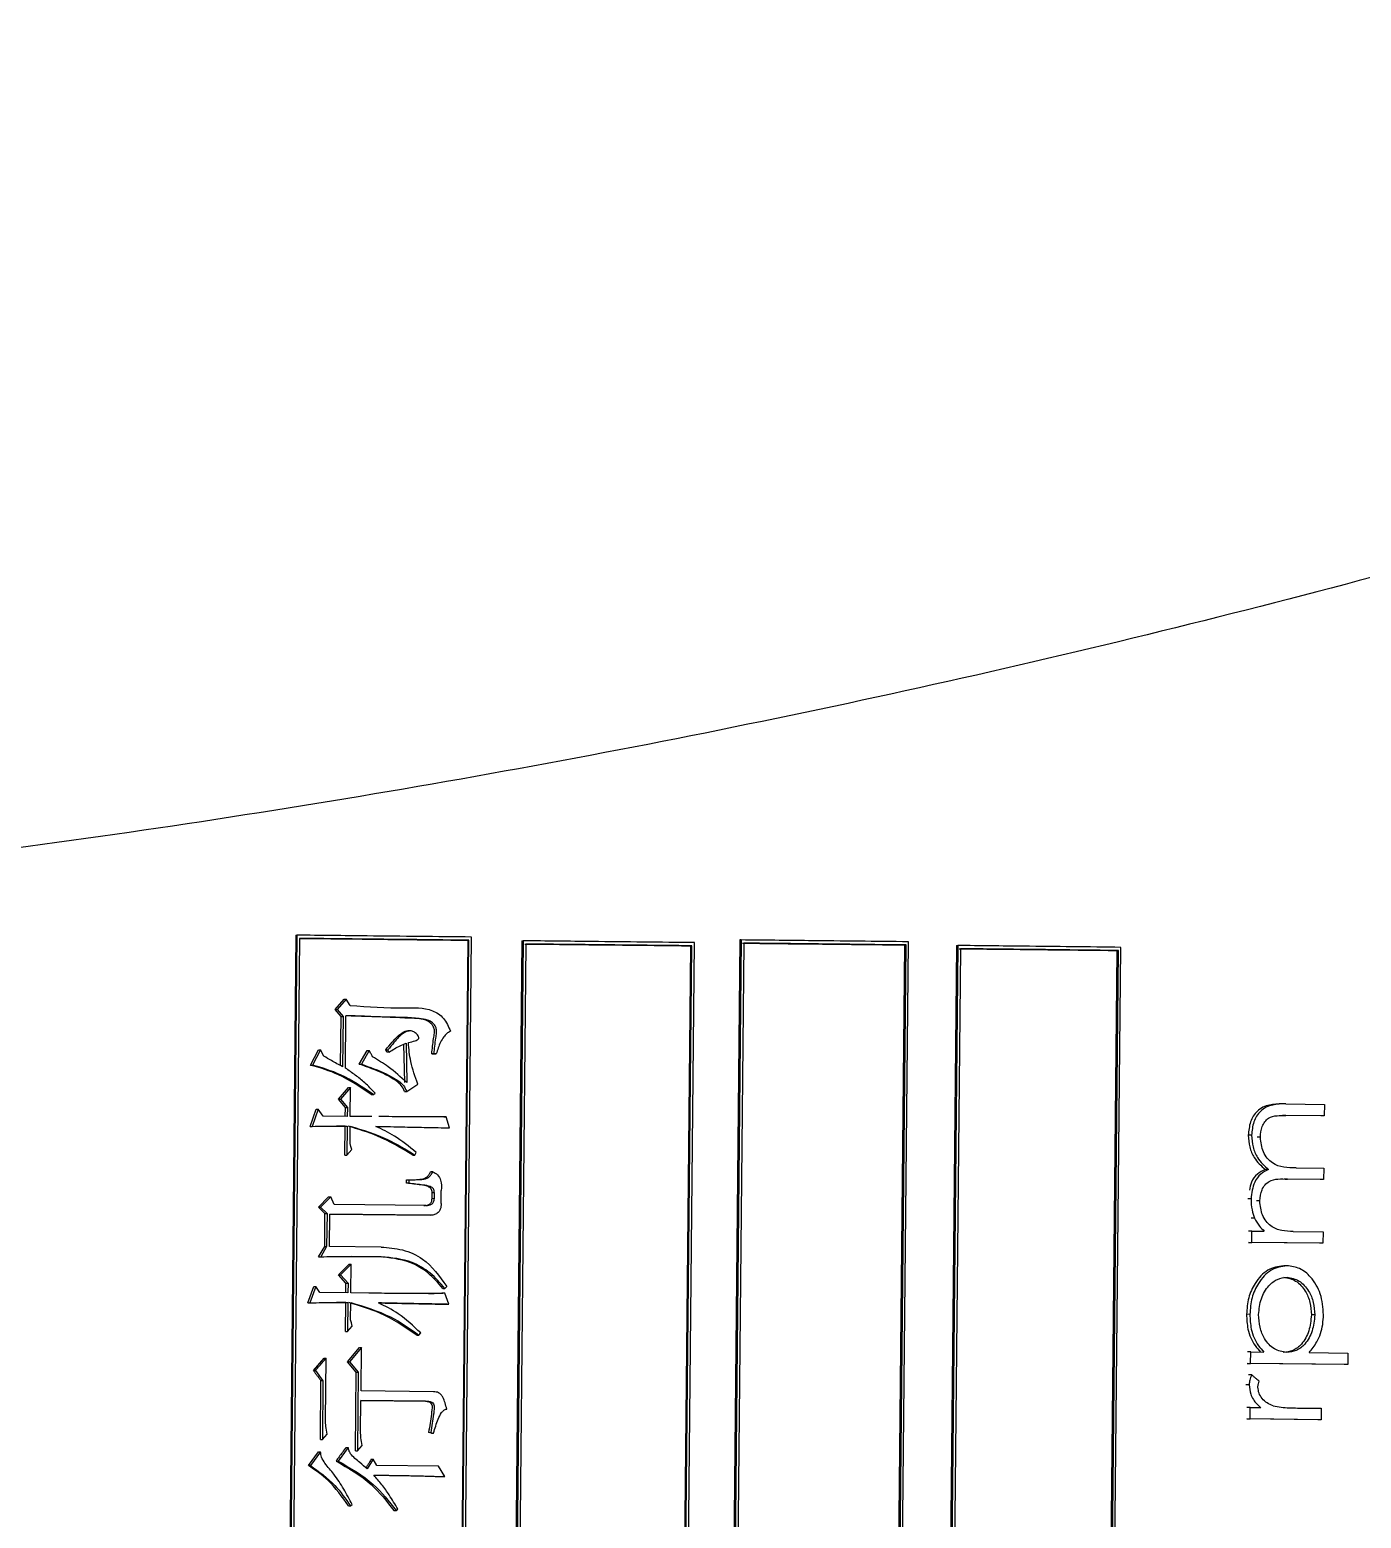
# Model space of a CAD drawing. Header units: millimetres. Extents: x 2448 to 4397, y 790 to 2168.
# Drawn here: x 3176.97 to 3195.78, y 1009.25 to 1030.27 of the extents above; entities that cross this region are included whole.
import ezdxf

# ---------------------------------------------------------------- set-up
doc = ezdxf.new("R2010")
doc.units = ezdxf.units.MM

msp = doc.modelspace()

# ---------------------------------------------------------------- linework, layer by layer
at = {"color": 7, "linetype": 'Continuous', "lineweight": 25}
for p, q in [((3180.729, 1017.482), (3180.533, 997.698)), ((3180.743, 1017.482), (3180.547, 997.698)), ((3180.781, 1017.436), (3180.586, 997.743)), ((3183.156, 1017.411), (3182.961, 997.717)), ((3182.976, 997.717), (3183.171, 1017.411)), ((3183.014, 997.672), (3183.21, 1017.455)), ((3183.171, 1017.411), (3183.156, 1017.411)), ((3183.922, 1017.403), (3183.726, 997.619)), ((3183.939, 1017.403), (3183.743, 997.619)), ((3186.161, 997.593), (3186.357, 1017.376)), ((3187.001, 1017.414), (3186.805, 997.631)), ((3187.02, 1017.414), (3186.824, 997.631)), ((3189.188, 997.605), (3189.383, 1017.388)), ((3183.976, 1017.357), (3183.781, 997.663)), ((3186.301, 1017.332), (3186.106, 997.638)), ((3186.124, 997.638), (3186.319, 1017.332)), ((3186.301, 1017.332), (3186.319, 1017.332)), ((3187.056, 1017.369), (3186.861, 997.675)), ((3189.327, 1017.344), (3189.132, 997.65)), ((3189.152, 997.65), (3189.347, 1017.344)), ((3189.347, 1017.344), (3189.327, 1017.344)), ((3190.059, 1017.336), (3189.863, 997.552)), ((3190.08, 1017.336), (3189.884, 997.552)), ((3190.115, 1017.29), (3189.92, 997.597)), ((3192.324, 1017.266), (3192.129, 997.572)), ((3192.151, 997.572), (3192.346, 1017.266)), ((3192.186, 997.527), (3192.382, 1017.31)), ((3192.324, 1017.266), (3192.346, 1017.266)), ((3181.284, 1016.433), (3181.41, 1016.578)), ((3181.438, 1016.578), (3181.313, 1016.433)), ((3181.496, 1016.489), (3181.438, 1016.578)), ((3181.366, 1016.335), (3181.284, 1016.433)), ((3181.313, 1016.433), (3181.395, 1016.335)), ((3181.359, 1015.64), (3181.366, 1016.335)), ((3181.395, 1016.335), (3181.388, 1015.624)), ((3181.429, 1015.604), (3181.436, 1016.344)), ((3182.342, 1016.13), (3182.311, 1016.13)), ((3182.265, 1015.4), (3182.254, 1015.942)), ((3182.284, 1015.955), (3182.295, 1015.4)), ((3180.936, 1015.648), (3181.046, 1015.861)), ((3181.075, 1015.861), (3180.964, 1015.648)), ((3181.124, 1015.773), (3181.075, 1015.861)), ((3181.624, 1015.66), (3181.733, 1015.854)), ((3181.763, 1015.854), (3181.653, 1015.66)), ((3182.014, 1015.831), (3181.997, 1015.861)), ((3181.997, 1015.861), (3182.027, 1015.861)), ((3182.043, 1015.831), (3182.027, 1015.861)), ((3182.68, 1015.805), (3182.647, 1015.805)), ((3182.647, 1015.805), (3182.678, 1015.805)), ((3182.678, 1015.805), (3182.711, 1015.805)), ((3182.711, 1015.805), (3182.68, 1015.805)), ((3180.936, 1015.648), (3180.964, 1015.648)), ((3181.329, 1015.167), (3181.472, 1015.331)), ((3181.501, 1015.331), (3181.358, 1015.167)), ((3181.497, 1014.922), (3181.501, 1015.331)), ((3182.294, 1015.274), (3182.451, 1015.379)), ((3181.427, 1015.049), (3181.329, 1015.167)), ((3181.358, 1015.167), (3181.456, 1015.049)), ((3181.793, 1015.23), (3181.823, 1015.23)), ((3181.823, 1015.23), (3181.848, 1015.249)), ((3194.712, 1015.098), (3194.664, 1015.098)), ((3194.712, 1015.098), (3195.255, 1015.092)), ((3195.255, 1015.092), (3195.253, 1014.931)), ((3180.928, 1014.782), (3181.013, 1015.024)), ((3181.041, 1015.024), (3180.956, 1014.782)), ((3181.115, 1014.926), (3181.041, 1015.024)), ((3181.455, 1014.922), (3181.115, 1014.926)), ((3181.426, 1014.922), (3181.427, 1015.049)), ((3181.456, 1015.049), (3181.455, 1014.922)), ((3181.745, 1014.919), (3181.497, 1014.922)), ((3181.8, 1014.919), (3181.745, 1014.919)), ((3182.898, 1014.761), (3182.85, 1014.917)), ((3194.71, 1014.937), (3194.662, 1014.937)), ((3195.253, 1014.931), (3194.71, 1014.937)), ((3195.253, 1014.931), (3195.205, 1014.931)), ((3181.116, 1014.786), (3181.127, 1014.786)), ((3181.425, 1014.786), (3181.306, 1014.787)), ((3181.421, 1014.377), (3181.425, 1014.786)), ((3181.425, 1014.786), (3181.454, 1014.786)), ((3181.454, 1014.786), (3181.45, 1014.377)), ((3181.493, 1014.542), (3181.495, 1014.786)), ((3182.867, 1014.761), (3182.898, 1014.761)), ((3181.45, 1014.377), (3181.517, 1014.454)), ((3194.351, 1014.629), (3194.304, 1014.629)), ((3181.421, 1014.377), (3181.45, 1014.377)), ((3182.378, 1014.377), (3182.409, 1014.377)), ((3182.409, 1014.377), (3182.425, 1014.415)), ((3182.292, 1013.979), (3182.292, 1014.027)), ((3182.292, 1014.027), (3182.323, 1014.027)), ((3182.323, 1014.027), (3182.322, 1013.978)), ((3182.662, 1014.14), (3182.631, 1014.14)), ((3194.735, 1014.036), (3194.687, 1014.037)), ((3195.196, 1014.031), (3194.687, 1014.037)), ((3195.244, 1014.031), (3194.735, 1014.036)), ((3194.856, 1014.196), (3195.246, 1014.192)), ((3195.244, 1014.031), (3195.196, 1014.031)), ((3195.246, 1014.192), (3195.244, 1014.031)), ((3182.322, 1013.978), (3182.292, 1013.979)), ((3182.652, 1013.761), (3182.653, 1013.848)), ((3182.653, 1013.848), (3182.683, 1013.848)), ((3182.683, 1013.848), (3182.683, 1013.76)), ((3182.781, 1013.691), (3182.782, 1013.876)), ((3181.049, 1013.641), (3181.191, 1013.786)), ((3181.139, 1013.553), (3181.049, 1013.641)), ((3181.22, 1013.786), (3181.078, 1013.641)), ((3181.078, 1013.641), (3181.168, 1013.553)), ((3181.269, 1013.678), (3181.22, 1013.786)), ((3182.566, 1013.664), (3181.269, 1013.678)), ((3182.683, 1013.76), (3182.652, 1013.761)), ((3194.219, 1013.757), (3194.172, 1013.757)), ((3194.342, 1013.728), (3194.296, 1013.728)), ((3181.135, 1013.085), (3181.139, 1013.553)), ((3181.168, 1013.553), (3181.163, 1013.085)), ((3181.205, 1013.085), (3181.209, 1013.542)), ((3182.592, 1013.528), (3181.209, 1013.542)), ((3181.209, 1013.542), (3182.623, 1013.527)), ((3182.623, 1013.527), (3182.592, 1013.528)), ((3194.232, 1013.303), (3194.185, 1013.304)), ((3194.23, 1013.142), (3194.232, 1013.303)), ((3194.232, 1013.303), (3194.407, 1013.301)), ((3194.815, 1013.297), (3195.237, 1013.292)), ((3195.237, 1013.292), (3195.235, 1013.131)), ((3181.05, 1012.94), (3181.135, 1013.085)), ((3181.163, 1013.085), (3181.079, 1012.94)), ((3181.934, 1013.077), (3181.205, 1013.085)), ((3195.187, 1013.131), (3194.184, 1013.142)), ((3195.235, 1013.131), (3194.23, 1013.142)), ((3195.235, 1013.131), (3195.187, 1013.131)), ((3181.05, 1012.94), (3181.079, 1012.94)), ((3181.33, 1012.684), (3181.48, 1012.838)), ((3181.509, 1012.838), (3181.358, 1012.684)), ((3181.389, 1012.945), (3181.385, 1012.945)), ((3181.505, 1012.429), (3181.509, 1012.838)), ((3181.902, 1012.941), (3181.51, 1012.945)), ((3181.535, 1012.945), (3181.932, 1012.941)), ((3181.932, 1012.941), (3181.902, 1012.941)), ((3194.728, 1012.813), (3194.681, 1012.814)), ((3181.436, 1012.566), (3181.33, 1012.684)), ((3181.358, 1012.684), (3181.465, 1012.566)), ((3181.435, 1012.43), (3181.436, 1012.566)), ((3181.465, 1012.566), (3181.464, 1012.43)), ((3180.895, 1012.29), (3180.98, 1012.522)), ((3181.008, 1012.522), (3180.923, 1012.29)), ((3181.066, 1012.434), (3181.008, 1012.522)), ((3181.464, 1012.43), (3181.066, 1012.434)), ((3181.758, 1012.427), (3181.505, 1012.429)), ((3182.804, 1012.493), (3182.834, 1012.493)), ((3182.834, 1012.493), (3182.859, 1012.522)), ((3182.89, 1012.269), (3182.834, 1012.425)), ((3181.092, 1012.293), (3181.098, 1012.293)), ((3181.433, 1012.294), (3181.302, 1012.294)), ((3181.429, 1011.885), (3181.433, 1012.294)), ((3181.433, 1012.294), (3181.462, 1012.294)), ((3181.462, 1012.294), (3181.458, 1011.885)), ((3181.501, 1012.05), (3181.504, 1012.293)), ((3182.859, 1012.269), (3182.89, 1012.269)), ((3194.203, 1012.127), (3194.156, 1012.128)), ((3181.458, 1011.885), (3181.525, 1011.962)), ((3181.429, 1011.885), (3181.458, 1011.885)), ((3182.466, 1011.835), (3182.491, 1011.864)), ((3180.976, 1011.335), (3181.127, 1011.508)), ((3181.147, 1010.632), (3181.156, 1011.508)), ((3181.458, 1011.456), (3181.625, 1011.659)), ((3181.655, 1011.659), (3181.487, 1011.456)), ((3181.649, 1011.045), (3181.655, 1011.659)), ((3194.215, 1011.596), (3194.169, 1011.596)), ((3194.213, 1011.434), (3194.215, 1011.596)), ((3194.215, 1011.596), (3194.402, 1011.594)), ((3195.039, 1011.587), (3195.587, 1011.58)), ((3195.587, 1011.58), (3195.585, 1011.419)), ((3180.976, 1011.335), (3181.005, 1011.335)), ((3181.005, 1011.335), (3181.111, 1011.187)), ((3181.581, 1011.309), (3181.458, 1011.456)), ((3181.487, 1011.456), (3181.61, 1011.309)), ((3181.57, 1010.199), (3181.581, 1011.309)), ((3181.61, 1011.309), (3181.599, 1010.199)), ((3195.537, 1011.419), (3194.167, 1011.435)), ((3195.585, 1011.419), (3194.213, 1011.434)), ((3195.585, 1011.419), (3195.537, 1011.419)), ((3181.075, 1010.36), (3181.083, 1011.187)), ((3181.111, 1011.187), (3181.103, 1010.36)), ((3181.643, 1010.471), (3181.647, 1010.909)), ((3182.558, 1010.899), (3181.647, 1010.909)), ((3181.647, 1010.909), (3182.588, 1010.899)), ((3182.672, 1011.034), (3181.649, 1011.045)), ((3182.559, 1010.899), (3182.589, 1010.899)), ((3195.162, 1010.639), (3194.159, 1010.65)), ((3194.207, 1010.811), (3194.161, 1010.812)), ((3194.206, 1010.65), (3194.207, 1010.811)), ((3195.21, 1010.638), (3194.206, 1010.65)), ((3194.207, 1010.811), (3194.356, 1010.81)), ((3194.876, 1010.804), (3195.212, 1010.8)), ((3195.212, 1010.8), (3195.21, 1010.638)), ((3181.103, 1010.36), (3181.17, 1010.437)), ((3182.644, 1010.45), (3182.603, 1010.461)), ((3182.633, 1010.46), (3182.674, 1010.45)), ((3195.21, 1010.638), (3195.162, 1010.639)), ((3181.075, 1010.36), (3181.103, 1010.36)), ((3181.467, 1010.249), (3181.324, 1010.056)), ((3181.438, 1010.249), (3181.467, 1010.249)), ((3181.599, 1010.199), (3181.666, 1010.276)), ((3180.905, 1009.992), (3181.048, 1010.185)), ((3181.076, 1010.185), (3180.933, 1009.992)), ((3181.048, 1010.185), (3181.076, 1010.185)), ((3181.295, 1010.056), (3181.324, 1010.056)), ((3181.57, 1010.199), (3181.599, 1010.199)), ((3181.821, 1010.08), (3181.737, 1009.944)), ((3181.87, 1009.992), (3181.821, 1010.08)), ((3180.933, 1009.992), (3180.905, 1009.992)), ((3182.744, 1009.982), (3181.87, 1009.992)), ((3182.833, 1009.835), (3182.744, 1009.982)), ((3181.471, 1009.421), (3181.5, 1009.421)), ((3181.5, 1009.421), (3181.525, 1009.44)), ((3182.114, 1009.356), (3182.144, 1009.356)), ((3182.144, 1009.356), (3182.169, 1009.375))]:
    msp.add_line(p, q, dxfattribs=at)
at = {"color": 7, "linetype": 'Continuous', "lineweight": 25, "flags": 128}
for points in [[(3180.729, 1017.482), (3180.737, 1017.482), (3180.743, 1017.482)], [(3183.922, 1017.403), (3183.931, 1017.403), (3183.939, 1017.403)], [(3187.02, 1017.414), (3187.009, 1017.414), (3187.001, 1017.414)], [(3190.059, 1017.336), (3190.07, 1017.336), (3190.08, 1017.336)], [(3181.41, 1016.578), (3181.426, 1016.578), (3181.438, 1016.578)], [(3181.284, 1016.433), (3181.3, 1016.433), (3181.313, 1016.433)], [(3181.366, 1016.335), (3181.382, 1016.335), (3181.395, 1016.335)], [(3181.046, 1015.861), (3181.062, 1015.861), (3181.075, 1015.861)], [(3181.733, 1015.854), (3181.75, 1015.854), (3181.763, 1015.854)], [(3182.043, 1015.831), (3182.027, 1015.831), (3182.014, 1015.831)], [(3181.624, 1015.66), (3181.631, 1015.66), (3181.638, 1015.66), (3181.646, 1015.66), (3181.653, 1015.66)], [(3181.472, 1015.331), (3181.488, 1015.331), (3181.501, 1015.331)], [(3182.264, 1015.274), (3182.271, 1015.274), (3182.279, 1015.274), (3182.294, 1015.274)], [(3181.329, 1015.167), (3181.345, 1015.167), (3181.358, 1015.167)], [(3181.013, 1015.024), (3181.029, 1015.024), (3181.041, 1015.024)], [(3181.427, 1015.049), (3181.444, 1015.049), (3181.456, 1015.049)], [(3182.819, 1014.917), (3182.837, 1014.917), (3182.85, 1014.917)], [(3180.928, 1014.782), (3180.943, 1014.782), (3180.956, 1014.782)], [(3194.228, 1014.658), (3194.213, 1014.658), (3194.197, 1014.658), (3194.181, 1014.659)], [(3181.517, 1014.454), (3181.505, 1014.498), (3181.493, 1014.542)], [(3194.467, 1014.173), (3194.452, 1014.173), (3194.437, 1014.173), (3194.42, 1014.173)], [(3181.049, 1013.641), (3181.065, 1013.641), (3181.078, 1013.641)], [(3181.191, 1013.786), (3181.207, 1013.786), (3181.22, 1013.786)], [(3181.139, 1013.553), (3181.155, 1013.553), (3181.168, 1013.553)], [(3181.135, 1013.085), (3181.151, 1013.085), (3181.163, 1013.085)], [(3194.184, 1013.142), (3194.21, 1013.142), (3194.23, 1013.142)], [(3181.48, 1012.838), (3181.496, 1012.838), (3181.509, 1012.838)], [(3181.33, 1012.684), (3181.346, 1012.684), (3181.358, 1012.684)], [(3181.436, 1012.566), (3181.452, 1012.566), (3181.465, 1012.566)], [(3180.98, 1012.522), (3180.996, 1012.522), (3181.008, 1012.522)], [(3180.895, 1012.29), (3180.91, 1012.29), (3180.923, 1012.29)], [(3195.12, 1012.118), (3195.104, 1012.118), (3195.088, 1012.118), (3195.072, 1012.119)], [(3181.525, 1011.962), (3181.513, 1012.006), (3181.501, 1012.05)], [(3182.435, 1011.835), (3182.449, 1011.835), (3182.457, 1011.835), (3182.466, 1011.835)], [(3181.127, 1011.508), (3181.143, 1011.508), (3181.156, 1011.508)], [(3181.625, 1011.659), (3181.642, 1011.659), (3181.655, 1011.659)], [(3181.458, 1011.456), (3181.474, 1011.456), (3181.487, 1011.456)], [(3181.581, 1011.309), (3181.597, 1011.309), (3181.61, 1011.309)], [(3194.167, 1011.435), (3194.193, 1011.434), (3194.213, 1011.434)], [(3181.111, 1011.187), (3181.095, 1011.187), (3181.083, 1011.187)], [(3194.229, 1011.273), (3194.205, 1011.273), (3194.182, 1011.273)], [(3194.159, 1010.65), (3194.185, 1010.65), (3194.206, 1010.65)], [(3182.603, 1010.461), (3182.618, 1010.46), (3182.633, 1010.46)], [(3182.644, 1010.45), (3182.659, 1010.45), (3182.674, 1010.45)], [(3181.792, 1010.08), (3181.808, 1010.08), (3181.821, 1010.08)], [(3182.833, 1009.835), (3182.815, 1009.835), (3182.802, 1009.835)]]:
    msp.add_lwpolyline(points, dxfattribs=at)
at = {"color": 7, "linetype": 'Continuous', "lineweight": 25}
for points, knots in [([(3004.749, 1193.304), (3004.581, 1192.123), (3004.103, 1188.762), (3003.535, 1183.195), (3003.134, 1176.603), (3003.021, 1170), (3003.191, 1163.399), (3003.646, 1156.81), (3004.383, 1150.248), (3005.403, 1143.723), (3006.702, 1137.248), (3008.28, 1130.836), (3010.131, 1124.497), (3012.254, 1118.243), (3014.644, 1112.087), (3017.297, 1106.04), (3020.208, 1100.112), (3023.371, 1094.315), (3026.781, 1088.66), (3030.432, 1083.156), (3034.316, 1077.815), (3038.426, 1072.646), (3042.755, 1067.659), (3047.294, 1062.863), (3052.036, 1058.267), (3056.972, 1053.879), (3062.091, 1049.708), (3067.386, 1045.761), (3072.845, 1042.045), (3078.46, 1038.568), (3084.219, 1035.336), (3090.112, 1032.355), (3096.127, 1029.63), (3102.254, 1027.167), (3108.482, 1024.97), (3114.799, 1023.043), (3121.192, 1021.39), (3127.651, 1020.014), (3134.163, 1018.917), (3140.717, 1018.101), (3147.299, 1017.568), (3153.898, 1017.319), (3160.502, 1017.355), (3167.098, 1017.674), (3173.674, 1018.278), (3180.219, 1019.164), (3186.719, 1020.331), (3193.162, 1021.776), (3199.538, 1023.498), (3205.833, 1025.492), (3212.037, 1027.756), (3218.138, 1030.285), (3224.124, 1033.074), (3229.984, 1036.118), (3235.708, 1039.412), (3241.285, 1042.949), (3246.704, 1046.723), (3251.956, 1050.726), (3257.031, 1054.952), (3261.919, 1059.393), (3266.611, 1064.04), (3271.099, 1068.884), (3275.374, 1073.918), (3279.428, 1079.13), (3283.255, 1084.513), (3286.846, 1090.055), (3290.195, 1095.747), (3293.296, 1101.577), (3296.143, 1107.536), (3298.731, 1113.611), (3301.055, 1119.793), (3303.111, 1126.069), (3304.894, 1132.427), (3306.402, 1138.856), (3307.632, 1145.345), (3308.582, 1151.88), (3309.249, 1158.45), (3309.633, 1165.043), (3309.733, 1171.646), (3309.548, 1178.247), (3309.079, 1184.834), (3308.327, 1191.395), (3307.293, 1197.918), (3305.98, 1204.39), (3304.389, 1210.799), (3302.523, 1217.134), (3300.387, 1223.383), (3297.984, 1229.534), (3295.318, 1235.576), (3292.394, 1241.497), (3289.218, 1247.287), (3285.796, 1252.935), (3282.133, 1258.43), (3278.238, 1263.763), (3274.117, 1268.923), (3269.777, 1273.901), (3265.227, 1278.687), (3260.475, 1283.273), (3255.53, 1287.65), (3250.402, 1291.811), (3245.099, 1295.746), (3239.631, 1299.45), (3234.009, 1302.915), (3228.243, 1306.134), (3222.344, 1309.102), (3216.322, 1311.814), (3210.19, 1314.264), (3203.957, 1316.447), (3197.637, 1318.361), (3191.24, 1320), (3184.778, 1321.362), (3178.263, 1322.445), (3171.708, 1323.247), (3165.125, 1323.765), (3158.525, 1324), (3151.921, 1323.95), (3145.326, 1323.616), (3138.751, 1322.999), (3132.209, 1322.099), (3125.711, 1320.918), (3119.271, 1319.458), (3112.899, 1317.723), (3106.608, 1315.715), (3100.409, 1313.437), (3094.314, 1310.895), (3088.334, 1308.093), (3082.48, 1305.037), (3076.763, 1301.731), (3071.194, 1298.182), (3065.783, 1294.396), (3060.54, 1290.381), (3055.474, 1286.144), (3050.596, 1281.693), (3045.914, 1277.036), (3041.436, 1272.182), (3037.172, 1267.139), (3033.129, 1261.918), (3029.314, 1256.527), (3025.735, 1250.977), (3022.398, 1245.278), (3019.31, 1239.441), (3016.476, 1233.476), (3013.901, 1227.395), (3011.59, 1221.208), (3009.548, 1214.928), (3007.778, 1208.566), (3006.286, 1202.133), (3005.324, 1197.034), (3004.868, 1194.081), (3004.749, 1193.304)], [0, 0, 0, 0, 0.0037171, 0.0105707, 0.0174248, 0.0242788, 0.0311328, 0.0379868, 0.0448409, 0.0516949, 0.0585489, 0.065403, 0.072257, 0.079111, 0.085965, 0.0928191, 0.0996731, 0.1065271, 0.1133812, 0.1202352, 0.1270892, 0.1339432, 0.1407973, 0.1476513, 0.1545053, 0.1613594, 0.1682134, 0.1750674, 0.1819215, 0.1887755, 0.1956295, 0.2024835, 0.2093376, 0.2161916, 0.2230456, 0.2298997, 0.2367537, 0.2436077, 0.2504618, 0.2573158, 0.2641698, 0.2710238, 0.2778779, 0.2847319, 0.2915859, 0.29844, 0.305294, 0.312148, 0.3190021, 0.3258561, 0.3327101, 0.3395641, 0.3464182, 0.3532722, 0.3601262, 0.3669803, 0.3738343, 0.3806883, 0.3875424, 0.3943964, 0.4012504, 0.4081044, 0.4149585, 0.4218125, 0.4286665, 0.4355206, 0.4423746, 0.4492286, 0.4560827, 0.4629367, 0.4697907, 0.4766447, 0.4834988, 0.4903528, 0.4972068, 0.5040609, 0.5109149, 0.5177689, 0.5246229, 0.531477, 0.538331, 0.545185, 0.5520391, 0.5588931, 0.5657471, 0.5726011, 0.5794552, 0.5863092, 0.5931632, 0.6000173, 0.6068713, 0.6137253, 0.6205793, 0.6274334, 0.6342874, 0.6411414, 0.6479955, 0.6548495, 0.6617035, 0.6685576, 0.6754116, 0.6822656, 0.6891196, 0.6959737, 0.7028277, 0.7096817, 0.7165358, 0.7233898, 0.7302438, 0.7370979, 0.7439519, 0.7508059, 0.7576599, 0.764514, 0.771368, 0.778222, 0.7850761, 0.7919301, 0.7987841, 0.8056382, 0.8124922, 0.8193462, 0.8262002, 0.8330543, 0.8399083, 0.8467623, 0.8536164, 0.8604704, 0.8673244, 0.8741785, 0.8810325, 0.8878865, 0.8947405, 0.9015946, 0.9084486, 0.9153026, 0.9221567, 0.9290107, 0.9358647, 0.9427188, 0.9495728, 0.9564268, 0.9632808, 0.9701349, 0.9769889, 0.9838429, 0.990697, 0.997551, 1, 1, 1, 1]), ([(3183.21, 1017.455), (3182.964, 1017.458), (3182.474, 1017.463), (3181.652, 1017.472), (3181.073, 1017.478), (3180.743, 1017.482)], [0, 0, 0, 0, 0.300097, 0.600194, 1, 1, 1, 1]), ([(3180.781, 1017.436), (3181.017, 1017.434), (3181.492, 1017.429), (3182.285, 1017.42), (3182.839, 1017.414), (3183.156, 1017.411)], [0, 0, 0, 0, 0.295978, 0.597833, 1, 1, 1, 1]), ([(3183.171, 1017.411), (3182.926, 1017.413), (3182.435, 1017.419), (3181.639, 1017.427), (3181.086, 1017.433), (3180.781, 1017.436)], [0, 0, 0, 0, 0.309679, 0.619357, 1, 1, 1, 1]), ([(3186.357, 1017.376), (3186.116, 1017.379), (3185.636, 1017.384), (3184.831, 1017.393), (3184.263, 1017.399), (3183.939, 1017.403)], [0, 0, 0, 0, 0.300097, 0.600194, 1, 1, 1, 1]), ([(3189.383, 1017.388), (3189.149, 1017.391), (3188.68, 1017.396), (3187.892, 1017.405), (3187.337, 1017.411), (3187.02, 1017.414)], [0, 0, 0, 0, 0.300097, 0.600194, 1, 1, 1, 1]), ([(3183.96, 1017.357), (3184.399, 1017.352), (3185.184, 1017.344), (3185.96, 1017.336), (3186.301, 1017.332)], [0, 0, 0, 0, 0.559999, 1, 1, 1, 1]), ([(3186.319, 1017.332), (3186.079, 1017.334), (3185.598, 1017.34), (3184.818, 1017.348), (3184.275, 1017.354), (3183.976, 1017.357)], [0, 0, 0, 0, 0.309679, 0.619357, 1, 1, 1, 1]), ([(3187.038, 1017.369), (3187.468, 1017.364), (3188.236, 1017.356), (3188.993, 1017.348), (3189.327, 1017.344)], [0, 0, 0, 0, 0.559999, 1, 1, 1, 1]), ([(3189.347, 1017.344), (3189.112, 1017.346), (3188.643, 1017.352), (3187.88, 1017.36), (3187.349, 1017.366), (3187.056, 1017.369)], [0, 0, 0, 0, 0.309679, 0.619357, 1, 1, 1, 1]), ([(3192.382, 1017.31), (3192.153, 1017.313), (3191.697, 1017.318), (3190.93, 1017.326), (3190.389, 1017.332), (3190.08, 1017.336)], [0, 0, 0, 0, 0.300097, 0.600194, 1, 1, 1, 1]), ([(3190.095, 1017.29), (3190.514, 1017.286), (3191.262, 1017.278), (3192, 1017.269), (3192.324, 1017.266)], [0, 0, 0, 0, 0.559999, 1, 1, 1, 1]), ([(3192.346, 1017.266), (3192.118, 1017.268), (3191.661, 1017.273), (3190.918, 1017.282), (3190.4, 1017.287), (3190.115, 1017.29)], [0, 0, 0, 0, 0.309679, 0.619357, 1, 1, 1, 1]), ([(3182.678, 1015.805), (3182.686, 1015.879), (3182.697, 1015.978), (3182.718, 1016.096), (3182.716, 1016.157), (3182.694, 1016.208), (3182.652, 1016.252), (3182.576, 1016.293), (3182.464, 1016.305), (3182.198, 1016.313), (3181.853, 1016.333), (3181.553, 1016.341), (3181.436, 1016.344)], [0, 0, 0, 0, 0.126408, 0.169449, 0.20235, 0.228968, 0.261384, 0.308448, 0.379524, 0.461673, 0.790374, 1, 1, 1, 1]), ([(3182.647, 1015.805), (3182.655, 1015.877), (3182.665, 1015.975), (3182.686, 1016.091), (3182.686, 1016.154), (3182.666, 1016.202), (3182.63, 1016.245), (3182.566, 1016.286), (3182.357, 1016.323), (3181.978, 1016.319), (3181.631, 1016.335), (3181.436, 1016.343)], [0, 0, 0, 0, 0.12455, 0.169647, 0.204646, 0.231734, 0.258689, 0.303032, 0.366792, 0.642829, 1, 1, 1, 1]), ([(3181.496, 1016.489), (3181.749, 1016.471), (3182.134, 1016.443), (3182.596, 1016.469), (3182.831, 1016.317), (3182.884, 1016.189), (3182.912, 1016.124)], [0, 0, 0, 0, 0.493924, 0.750283, 0.871798, 1, 1, 1, 1]), ([(3181.997, 1015.861), (3182.027, 1015.898), (3182.081, 1015.964), (3182.163, 1016.051), (3182.231, 1016.11), (3182.286, 1016.13), (3182.306, 1016.129), (3182.311, 1016.128)], [0, 0, 0, 0, 0.334678, 0.592275, 0.851285, 0.963547, 1, 1, 1, 1]), ([(3182.317, 1015.965), (3182.349, 1015.972), (3182.392, 1015.982), (3182.437, 1015.998), (3182.453, 1016.008), (3182.461, 1016.015), (3182.464, 1016.024), (3182.465, 1016.034), (3182.46, 1016.051), (3182.441, 1016.08), (3182.406, 1016.113), (3182.359, 1016.133), (3182.306, 1016.127), (3182.214, 1016.083), (3182.126, 1015.981), (3182.056, 1015.895), (3182.027, 1015.861)], [0, 0, 0, 0, 0.13299, 0.175051, 0.190954, 0.206995, 0.216675, 0.226364, 0.242477, 0.286843, 0.35863, 0.425688, 0.486745, 0.567809, 0.824015, 1, 1, 1, 1]), ([(3182.912, 1016.124), (3182.893, 1016.114), (3182.856, 1016.095), (3182.81, 1016.04), (3182.77, 1015.971), (3182.737, 1015.89), (3182.72, 1015.833), (3182.711, 1015.805)], [0, 0, 0, 0, 0.162025, 0.329295, 0.550211, 0.77432, 1, 1, 1, 1]), ([(3182.043, 1015.831), (3182.069, 1015.847), (3182.12, 1015.88), (3182.201, 1015.919), (3182.256, 1015.943), (3182.284, 1015.955)], [0, 0, 0, 0, 0.330063, 0.664535, 1, 1, 1, 1]), ([(3182.451, 1015.379), (3182.413, 1015.484), (3182.343, 1015.673), (3182.325, 1015.875), (3182.317, 1015.965)], [0, 0, 0, 0, 0.555045, 1, 1, 1, 1]), ([(3181.388, 1015.624), (3181.361, 1015.638), (3181.308, 1015.667), (3181.22, 1015.716), (3181.159, 1015.752), (3181.124, 1015.773)], [0, 0, 0, 0, 0.297343, 0.594695, 1, 1, 1, 1]), ([(3181.811, 1015.766), (3181.804, 1015.779), (3181.792, 1015.8), (3181.776, 1015.829), (3181.767, 1015.846), (3181.763, 1015.854)], [0, 0, 0, 0, 0.4404821, 0.7202415, 1, 1, 1, 1]), ([(3182.295, 1015.4), (3182.21, 1015.477), (3182.058, 1015.613), (3181.887, 1015.719), (3181.811, 1015.766)], [0, 0, 0, 0, 0.562318, 1, 1, 1, 1]), ([(3181.793, 1015.23), (3181.643, 1015.333), (3181.376, 1015.515), (3181.07, 1015.608), (3180.936, 1015.648)], [0, 0, 0, 0, 0.563205, 1, 1, 1, 1]), ([(3181.823, 1015.23), (3181.672, 1015.333), (3181.405, 1015.515), (3181.098, 1015.608), (3180.964, 1015.648)], [0, 0, 0, 0, 0.563156, 1, 1, 1, 1]), ([(3181.848, 1015.249), (3181.799, 1015.3), (3181.712, 1015.392), (3181.569, 1015.507), (3181.475, 1015.572), (3181.429, 1015.604)], [0, 0, 0, 0, 0.377952, 0.688272, 1, 1, 1, 1]), ([(3182.264, 1015.274), (3182.25, 1015.305), (3182.223, 1015.365), (3182.117, 1015.446), (3181.923, 1015.555), (3181.742, 1015.619), (3181.624, 1015.66)], [0, 0, 0, 0, 0.125202, 0.24745, 0.50722, 1, 1, 1, 1]), ([(3181.653, 1015.66), (3181.772, 1015.618), (3181.953, 1015.555), (3182.147, 1015.446), (3182.253, 1015.365), (3182.28, 1015.304), (3182.294, 1015.274)], [0, 0, 0, 0, 0.4928747, 0.7526577, 0.8748834, 1, 1, 1, 1]), ([(3194.664, 1015.098), (3194.602, 1015.098), (3194.477, 1015.097), (3194.303, 1015.018), (3194.198, 1014.848), (3194.187, 1014.722), (3194.181, 1014.659)], [0, 0, 0, 0, 0.2697066, 0.5413546, 0.7665402, 1, 1, 1, 1]), ([(3194.712, 1015.098), (3194.649, 1015.098), (3194.524, 1015.097), (3194.35, 1015.018), (3194.245, 1014.847), (3194.234, 1014.722), (3194.228, 1014.658)], [0, 0, 0, 0, 0.269863, 0.541606, 0.766717, 1, 1, 1, 1]), ([(3182.85, 1014.917), (3182.613, 1014.918), (3182.311, 1014.918), (3181.994, 1014.919), (3181.915, 1014.919), (3181.901, 1014.919)], [0, 0, 0, 0, 0.7498105, 0.9569373, 1, 1, 1, 1]), ([(3194.351, 1014.629), (3194.356, 1014.681), (3194.363, 1014.76), (3194.413, 1014.849), (3194.48, 1014.916), (3194.587, 1014.936), (3194.669, 1014.936), (3194.71, 1014.937)], [0, 0, 0, 0, 0.255432, 0.389354, 0.518949, 0.759482, 1, 1, 1, 1]), ([(3180.956, 1014.782), (3181.017, 1014.783), (3181.131, 1014.786), (3181.297, 1014.787), (3181.402, 1014.786), (3181.454, 1014.786)], [0, 0, 0, 0, 0.36909, 0.684525, 1, 1, 1, 1]), ([(3182.378, 1014.377), (3182.216, 1014.474), (3181.926, 1014.647), (3181.606, 1014.743), (3181.466, 1014.786)], [0, 0, 0, 0, 0.562443, 1, 1, 1, 1]), ([(3181.495, 1014.786), (3181.674, 1014.73), (3181.994, 1014.631), (3182.281, 1014.455), (3182.409, 1014.377)], [0, 0, 0, 0, 0.557232, 1, 1, 1, 1]), ([(3181.859, 1014.782), (3181.995, 1014.779), (3182.236, 1014.774), (3182.582, 1014.767), (3182.793, 1014.763), (3182.898, 1014.761)], [0, 0, 0, 0, 0.390308, 0.69515, 1, 1, 1, 1]), ([(3182.425, 1014.415), (3182.326, 1014.497), (3182.15, 1014.641), (3181.948, 1014.739), (3181.859, 1014.782)], [0, 0, 0, 0, 0.5631182, 1, 1, 1, 1]), ([(3194.181, 1014.659), (3194.185, 1014.602), (3194.192, 1014.49), (3194.268, 1014.31), (3194.363, 1014.225), (3194.42, 1014.173)], [0, 0, 0, 0, 0.289217, 0.572685, 1, 1, 1, 1]), ([(3194.228, 1014.658), (3194.231, 1014.602), (3194.239, 1014.49), (3194.315, 1014.31), (3194.41, 1014.224), (3194.467, 1014.173)], [0, 0, 0, 0, 0.289106, 0.572536, 1, 1, 1, 1]), ([(3194.856, 1014.196), (3194.737, 1014.197), (3194.586, 1014.199), (3194.445, 1014.329), (3194.371, 1014.447), (3194.359, 1014.557), (3194.351, 1014.629)], [0, 0, 0, 0, 0.4810067, 0.6109338, 0.7446293, 1, 1, 1, 1]), ([(3182.292, 1014.027), (3182.354, 1014.027), (3182.448, 1014.026), (3182.561, 1014.047), (3182.609, 1014.095), (3182.623, 1014.125), (3182.631, 1014.14)], [0, 0, 0, 0, 0.491698, 0.748489, 0.872423, 1, 1, 1, 1]), ([(3182.323, 1014.027), (3182.384, 1014.027), (3182.478, 1014.026), (3182.592, 1014.046), (3182.639, 1014.095), (3182.654, 1014.125), (3182.662, 1014.14)], [0, 0, 0, 0, 0.491817, 0.748643, 0.872524, 1, 1, 1, 1]), ([(3182.662, 1014.14), (3182.686, 1014.128), (3182.735, 1014.102), (3182.789, 1014.005), (3182.785, 1013.926), (3182.782, 1013.876)], [0, 0, 0, 0, 0.268054, 0.543463, 1, 1, 1, 1]), ([(3194.42, 1014.173), (3194.381, 1014.154), (3194.304, 1014.116), (3194.218, 1014.008), (3194.205, 1013.918), (3194.199, 1013.879)], [0, 0, 0, 0, 0.350282, 0.712187, 1, 1, 1, 1]), ([(3194.467, 1014.173), (3194.428, 1014.154), (3194.35, 1014.116), (3194.245, 1013.973), (3194.229, 1013.84), (3194.219, 1013.757)], [0, 0, 0, 0, 0.269147, 0.547084, 1, 1, 1, 1]), ([(3194.342, 1013.728), (3194.348, 1013.783), (3194.357, 1013.867), (3194.414, 1013.958), (3194.528, 1014.049), (3194.644, 1014.042), (3194.735, 1014.036)], [0, 0, 0, 0, 0.255762, 0.38948, 0.518514, 1, 1, 1, 1]), ([(3182.653, 1013.848), (3182.652, 1013.857), (3182.651, 1013.874), (3182.64, 1013.9), (3182.621, 1013.919), (3182.572, 1013.944), (3182.46, 1013.958), (3182.359, 1013.971), (3182.292, 1013.979)], [0, 0, 0, 0, 0.060068, 0.11914, 0.185734, 0.251365, 0.508285, 1, 1, 1, 1]), ([(3182.683, 1013.848), (3182.683, 1013.857), (3182.682, 1013.874), (3182.671, 1013.9), (3182.652, 1013.919), (3182.603, 1013.943), (3182.491, 1013.958), (3182.389, 1013.97), (3182.322, 1013.978)], [0, 0, 0, 0, 0.06, 0.119018, 0.185584, 0.251212, 0.508178, 1, 1, 1, 1]), ([(3182.536, 1013.664), (3182.549, 1013.665), (3182.576, 1013.666), (3182.609, 1013.677), (3182.632, 1013.696), (3182.648, 1013.722), (3182.65, 1013.745), (3182.652, 1013.761)], [0, 0, 0, 0, 0.239682, 0.481367, 0.612608, 0.747597, 1, 1, 1, 1]), ([(3182.566, 1013.664), (3182.58, 1013.665), (3182.607, 1013.665), (3182.64, 1013.677), (3182.663, 1013.695), (3182.679, 1013.722), (3182.681, 1013.745), (3182.683, 1013.76)], [0, 0, 0, 0, 0.23982, 0.481607, 0.612853, 0.747788, 1, 1, 1, 1]), ([(3182.781, 1013.691), (3182.779, 1013.665), (3182.776, 1013.613), (3182.733, 1013.552), (3182.676, 1013.529), (3182.64, 1013.528), (3182.623, 1013.527)], [0, 0, 0, 0, 0.295403, 0.576849, 0.789679, 1, 1, 1, 1]), ([(3194.219, 1013.757), (3194.221, 1013.704), (3194.225, 1013.61), (3194.254, 1013.524), (3194.267, 1013.485)], [0, 0, 0, 0, 0.562598, 1, 1, 1, 1]), ([(3194.815, 1013.297), (3194.761, 1013.299), (3194.653, 1013.303), (3194.516, 1013.35), (3194.429, 1013.441), (3194.361, 1013.555), (3194.35, 1013.659), (3194.342, 1013.728)], [0, 0, 0, 0, 0.24059, 0.482208, 0.612163, 0.745636, 1, 1, 1, 1]), ([(3194.267, 1013.485), (3194.263, 1013.486), (3194.254, 1013.486), (3194.239, 1013.486), (3194.227, 1013.486), (3194.221, 1013.486)], [0, 0, 0, 0, 0.283844, 0.567688, 1, 1, 1, 1]), ([(3194.267, 1013.485), (3194.29, 1013.447), (3194.329, 1013.378), (3194.384, 1013.325), (3194.407, 1013.301)], [0, 0, 0, 0, 0.564548, 1, 1, 1, 1]), ([(3181.934, 1013.077), (3182.035, 1013.069), (3182.239, 1013.054), (3182.59, 1012.895), (3182.756, 1012.665), (3182.859, 1012.522)], [0, 0, 0, 0, 0.273626, 0.550593, 1, 1, 1, 1]), ([(3181.079, 1012.94), (3181.137, 1012.942), (3181.242, 1012.944), (3181.394, 1012.946), (3181.488, 1012.945), (3181.535, 1012.945)], [0, 0, 0, 0, 0.382414, 0.691185, 1, 1, 1, 1]), ([(3182.804, 1012.493), (3182.737, 1012.571), (3182.605, 1012.723), (3182.297, 1012.901), (3182.051, 1012.926), (3181.902, 1012.941)], [0, 0, 0, 0, 0.287949, 0.56838, 1, 1, 1, 1]), ([(3182.834, 1012.493), (3182.768, 1012.57), (3182.635, 1012.723), (3182.327, 1012.901), (3182.081, 1012.926), (3181.932, 1012.941)], [0, 0, 0, 0, 0.287843, 0.56827, 1, 1, 1, 1]), ([(3194.681, 1012.814), (3194.603, 1012.801), (3194.445, 1012.777), (3194.277, 1012.585), (3194.173, 1012.363), (3194.162, 1012.207), (3194.156, 1012.128)], [0, 0, 0, 0, 0.265519, 0.542199, 0.768577, 1, 1, 1, 1]), ([(3194.728, 1012.813), (3194.65, 1012.801), (3194.492, 1012.776), (3194.324, 1012.585), (3194.22, 1012.363), (3194.208, 1012.206), (3194.203, 1012.127)], [0, 0, 0, 0, 0.265699, 0.542417, 0.768717, 1, 1, 1, 1]), ([(3195.243, 1012.121), (3195.235, 1012.222), (3195.22, 1012.42), (3195.083, 1012.646), (3194.912, 1012.79), (3194.789, 1012.805), (3194.728, 1012.813)], [0, 0, 0, 0, 0.292883, 0.576359, 0.790843, 1, 1, 1, 1]), ([(3194.327, 1012.125), (3194.334, 1012.201), (3194.349, 1012.352), (3194.454, 1012.527), (3194.587, 1012.633), (3194.682, 1012.645), (3194.728, 1012.652)], [0, 0, 0, 0, 0.292893, 0.576375, 0.790992, 1, 1, 1, 1]), ([(3194.681, 1012.652), (3194.739, 1012.64), (3194.859, 1012.615), (3194.987, 1012.471), (3195.06, 1012.298), (3195.068, 1012.179), (3195.072, 1012.119)], [0, 0, 0, 0, 0.2658021, 0.541996, 0.7685887, 1, 1, 1, 1]), ([(3194.728, 1012.652), (3194.787, 1012.64), (3194.907, 1012.615), (3195.035, 1012.471), (3195.108, 1012.298), (3195.116, 1012.179), (3195.12, 1012.118)], [0, 0, 0, 0, 0.265979, 0.542215, 0.768728, 1, 1, 1, 1]), ([(3182.834, 1012.425), (3182.713, 1012.423), (3182.474, 1012.42), (3182.115, 1012.422), (3181.877, 1012.425), (3181.758, 1012.427)], [0, 0, 0, 0, 0.337673, 0.668818, 1, 1, 1, 1]), ([(3182.6, 1012.423), (3182.613, 1012.423), (3182.64, 1012.423), (3182.682, 1012.424), (3182.72, 1012.424), (3182.76, 1012.425), (3182.785, 1012.425), (3182.803, 1012.425)], [0, 0, 0, 0, 0.181016, 0.404852, 0.628688, 0.740607, 1, 1, 1, 1]), ([(3180.923, 1012.29), (3180.983, 1012.291), (3181.103, 1012.294), (3181.283, 1012.295), (3181.403, 1012.294), (3181.462, 1012.294)], [0, 0, 0, 0, 0.334335, 0.667146, 1, 1, 1, 1]), ([(3182.435, 1011.835), (3182.267, 1011.948), (3181.967, 1012.15), (3181.624, 1012.25), (3181.475, 1012.293)], [0, 0, 0, 0, 0.562789, 1, 1, 1, 1]), ([(3181.504, 1012.293), (3181.695, 1012.236), (3182.039, 1012.135), (3182.335, 1011.927), (3182.466, 1011.835)], [0, 0, 0, 0, 0.556561, 1, 1, 1, 1]), ([(3181.893, 1012.289), (3182.019, 1012.286), (3182.248, 1012.282), (3182.58, 1012.275), (3182.787, 1012.271), (3182.89, 1012.269)], [0, 0, 0, 0, 0.378131, 0.689062, 1, 1, 1, 1]), ([(3182.491, 1011.864), (3182.389, 1011.962), (3182.209, 1012.135), (3181.989, 1012.242), (3181.893, 1012.289)], [0, 0, 0, 0, 0.56445, 1, 1, 1, 1]), ([(3182.859, 1012.269), (3182.843, 1012.269), (3182.82, 1012.27), (3182.781, 1012.27), (3182.75, 1012.271), (3182.719, 1012.272), (3182.688, 1012.272), (3182.657, 1012.273), (3182.626, 1012.274), (3182.595, 1012.274), (3182.564, 1012.275), (3182.533, 1012.275), (3182.502, 1012.276), (3182.471, 1012.277), (3182.439, 1012.277), (3182.408, 1012.278), (3182.377, 1012.279), (3182.346, 1012.279), (3182.315, 1012.28), (3182.284, 1012.281), (3182.253, 1012.281), (3182.222, 1012.282), (3182.191, 1012.282), (3182.159, 1012.283), (3182.113, 1012.284), (3182.058, 1012.285), (3182.008, 1012.286), (3181.98, 1012.287), (3181.965, 1012.287), (3181.945, 1012.287), (3181.93, 1012.288), (3181.914, 1012.288), (3181.903, 1012.288), (3181.896, 1012.288), (3181.893, 1012.288)], [0, 0, 0, 0, 0.048338, 0.072507, 0.120846, 0.145015, 0.169184, 0.217522, 0.241691, 0.26586, 0.314198, 0.338367, 0.362537, 0.410875, 0.435044, 0.459213, 0.507551, 0.53172, 0.555889, 0.604228, 0.628397, 0.652566, 0.700904, 0.725073, 0.749242, 0.845919, 0.894257, 0.906341, 0.930511, 0.942595, 0.966764, 0.978849, 0.990933, 1, 1, 1, 1]), ([(3194.156, 1012.128), (3194.159, 1012.058), (3194.164, 1011.943), (3194.212, 1011.793), (3194.273, 1011.682), (3194.328, 1011.623), (3194.355, 1011.594)], [0, 0, 0, 0, 0.347278, 0.569454, 0.787034, 1, 1, 1, 1]), ([(3194.203, 1012.127), (3194.206, 1012.057), (3194.211, 1011.942), (3194.259, 1011.793), (3194.32, 1011.681), (3194.375, 1011.623), (3194.402, 1011.594)], [0, 0, 0, 0, 0.347184, 0.569334, 0.786945, 1, 1, 1, 1]), ([(3194.721, 1011.59), (3194.661, 1011.6), (3194.539, 1011.62), (3194.41, 1011.768), (3194.336, 1011.943), (3194.33, 1012.064), (3194.327, 1012.125)], [0, 0, 0, 0, 0.265837, 0.542103, 0.76857, 1, 1, 1, 1]), ([(3195.072, 1012.119), (3195.064, 1012.042), (3195.049, 1011.891), (3194.95, 1011.711), (3194.815, 1011.605), (3194.72, 1011.595), (3194.674, 1011.59)], [0, 0, 0, 0, 0.293012, 0.5771816, 0.791243, 1, 1, 1, 1]), ([(3195.12, 1012.118), (3195.112, 1012.042), (3195.097, 1011.89), (3194.997, 1011.711), (3194.863, 1011.605), (3194.768, 1011.595), (3194.721, 1011.59)], [0, 0, 0, 0, 0.292844, 0.576953, 0.791091, 1, 1, 1, 1]), ([(3195.039, 1011.587), (3195.078, 1011.635), (3195.144, 1011.715), (3195.204, 1011.855), (3195.236, 1011.985), (3195.24, 1012.076), (3195.243, 1012.121)], [0, 0, 0, 0, 0.33172, 0.551688, 0.775023, 1, 1, 1, 1]), ([(3181.005, 1011.335), (3181.024, 1011.357), (3181.059, 1011.397), (3181.109, 1011.455), (3181.14, 1011.49), (3181.156, 1011.508)], [0, 0, 0, 0, 0.38189, 0.690945, 1, 1, 1, 1]), ([(3180.976, 1011.335), (3180.985, 1011.322), (3181.003, 1011.298), (3181.03, 1011.261), (3181.056, 1011.224), (3181.074, 1011.2), (3181.083, 1011.187)], [0, 0, 0, 0, 0.25, 0.5, 0.749999, 1, 1, 1, 1]), ([(3194.193, 1011.132), (3194.189, 1011.132), (3194.18, 1011.132), (3194.165, 1011.133), (3194.153, 1011.133), (3194.146, 1011.133)], [0, 0, 0, 0, 0.271707, 0.543414, 1, 1, 1, 1]), ([(3194.229, 1011.273), (3194.218, 1011.248), (3194.199, 1011.204), (3194.195, 1011.154), (3194.193, 1011.132)], [0, 0, 0, 0, 0.556506, 1, 1, 1, 1]), ([(3194.193, 1011.132), (3194.197, 1011.087), (3194.204, 1011.012), (3194.25, 1010.923), (3194.299, 1010.86), (3194.337, 1010.826), (3194.356, 1010.81)], [0, 0, 0, 0, 0.3484849, 0.5698033, 0.7865707, 1, 1, 1, 1]), ([(3194.229, 1011.273), (3194.239, 1011.264), (3194.26, 1011.246), (3194.295, 1011.216), (3194.321, 1011.195), (3194.335, 1011.183)], [0, 0, 0, 0, 0.2923429, 0.5846796, 1, 1, 1, 1]), ([(3194.316, 1011.1), (3194.318, 1011.116), (3194.321, 1011.145), (3194.331, 1011.171), (3194.335, 1011.183)], [0, 0, 0, 0, 0.561757, 1, 1, 1, 1]), ([(3194.531, 1010.836), (3194.503, 1010.848), (3194.445, 1010.871), (3194.376, 1010.932), (3194.327, 1011.011), (3194.32, 1011.07), (3194.316, 1011.1)], [0, 0, 0, 0, 0.270255, 0.545568, 0.769848, 1, 1, 1, 1]), ([(3182.558, 1010.899), (3182.574, 1010.899), (3182.6, 1010.898), (3182.632, 1010.878), (3182.656, 1010.84), (3182.649, 1010.782), (3182.635, 1010.654), (3182.617, 1010.546), (3182.603, 1010.461)], [0, 0, 0, 0, 0.100556, 0.161758, 0.224756, 0.35648, 0.488412, 1, 1, 1, 1]), ([(3182.588, 1010.899), (3182.605, 1010.899), (3182.631, 1010.898), (3182.662, 1010.878), (3182.686, 1010.84), (3182.68, 1010.782), (3182.666, 1010.654), (3182.648, 1010.546), (3182.633, 1010.46)], [0, 0, 0, 0, 0.100669, 0.161918, 0.224929, 0.356621, 0.488523, 1, 1, 1, 1]), ([(3182.859, 1010.789), (3182.844, 1010.847), (3182.826, 1010.92), (3182.78, 1010.996), (3182.735, 1011.029), (3182.697, 1011.032), (3182.672, 1011.034)], [0, 0, 0, 0, 0.517418, 0.648637, 0.775554, 1, 1, 1, 1]), ([(3182.674, 1010.45), (3182.693, 1010.517), (3182.721, 1010.618), (3182.774, 1010.724), (3182.816, 1010.776), (3182.845, 1010.785), (3182.859, 1010.789)], [0, 0, 0, 0, 0.510612, 0.772281, 0.888544, 1, 1, 1, 1]), ([(3194.531, 1010.836), (3194.568, 1010.828), (3194.644, 1010.812), (3194.759, 1010.806), (3194.837, 1010.805), (3194.876, 1010.804)], [0, 0, 0, 0, 0.3272622, 0.6633151, 1, 1, 1, 1]), ([(3181.17, 1010.437), (3181.162, 1010.473), (3181.148, 1010.537), (3181.148, 1010.603), (3181.147, 1010.632)], [0, 0, 0, 0, 0.558776, 1, 1, 1, 1]), ([(3181.666, 1010.276), (3181.658, 1010.312), (3181.644, 1010.376), (3181.643, 1010.442), (3181.643, 1010.471)], [0, 0, 0, 0, 0.558776, 1, 1, 1, 1]), ([(3181.438, 1010.249), (3181.42, 1010.225), (3181.388, 1010.181), (3181.34, 1010.117), (3181.31, 1010.076), (3181.295, 1010.056)], [0, 0, 0, 0, 0.367431, 0.683756, 1, 1, 1, 1]), ([(3181.737, 1009.944), (3181.702, 1009.974), (3181.644, 1010.023), (3181.562, 1010.092), (3181.507, 1010.145), (3181.476, 1010.201), (3181.47, 1010.233), (3181.467, 1010.249)], [0, 0, 0, 0, 0.3354481, 0.5527542, 0.7721445, 0.8848536, 1, 1, 1, 1]), ([(3181.525, 1009.44), (3181.485, 1009.514), (3181.406, 1009.661), (3181.28, 1009.86), (3181.157, 1009.993), (3181.089, 1010.101), (3181.08, 1010.16), (3181.076, 1010.185)], [0, 0, 0, 0, 0.285819, 0.571901, 0.802769, 0.915178, 1, 1, 1, 1]), ([(3181.295, 1010.056), (3181.47, 1009.956), (3181.785, 1009.777), (3182.013, 1009.486), (3182.114, 1009.356)], [0, 0, 0, 0, 0.553352, 1, 1, 1, 1]), ([(3181.324, 1010.056), (3181.499, 1009.956), (3181.815, 1009.776), (3182.043, 1009.486), (3182.144, 1009.356)], [0, 0, 0, 0, 0.553438, 1, 1, 1, 1]), ([(3181.792, 1010.08), (3181.784, 1010.067), (3181.768, 1010.042), (3181.744, 1010.002), (3181.727, 1009.975), (3181.718, 1009.961)], [0, 0, 0, 0, 0.315871, 0.631741, 1, 1, 1, 1]), ([(3181.471, 1009.421), (3181.382, 1009.549), (3181.225, 1009.775), (3181.002, 1009.927), (3180.905, 1009.992)], [0, 0, 0, 0, 0.567659, 1, 1, 1, 1]), ([(3180.933, 1009.992), (3181.055, 1009.905), (3181.274, 1009.747), (3181.43, 1009.522), (3181.5, 1009.421)], [0, 0, 0, 0, 0.552425, 1, 1, 1, 1]), ([(3182.169, 1009.375), (3182.129, 1009.443), (3182.059, 1009.561), (3181.946, 1009.724), (3181.867, 1009.812), (3181.827, 1009.856)], [0, 0, 0, 0, 0.39741, 0.697566, 1, 1, 1, 1]), ([(3181.827, 1009.856), (3181.89, 1009.855), (3182.09, 1009.853), (3182.425, 1009.849), (3182.697, 1009.84), (3182.833, 1009.835)], [0, 0, 0, 0, 0.187849, 0.59388, 1, 1, 1, 1]), ([(3181.827, 1009.855), (3181.881, 1009.855), (3181.95, 1009.854), (3182.03, 1009.854), (3182.057, 1009.853), (3182.069, 1009.853)], [0, 0, 0, 0, 0.660782, 0.85674, 1, 1, 1, 1]), ([(3182.331, 1009.849), (3182.358, 1009.849), (3182.401, 1009.848), (3182.46, 1009.846), (3182.522, 1009.845), (3182.585, 1009.843), (3182.648, 1009.841), (3182.687, 1009.839), (3182.725, 1009.838), (3182.76, 1009.837), (3182.788, 1009.836), (3182.802, 1009.835)], [0, 0, 0, 0, 0.173404, 0.273425, 0.373446, 0.573487, 0.673508, 0.773529, 0.823539, 0.911769, 1, 1, 1, 1])]:
    msp.add_open_spline(points, degree=3, knots=knots, dxfattribs=at)

doc.saveas('drawing.dxf')
